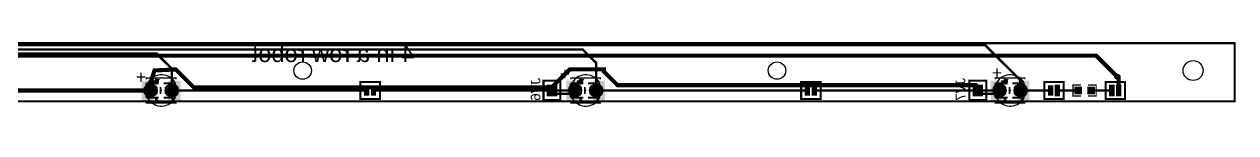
# Model space of a CAD drawing. Header units: millimetres. Extents: x -29 to 333, y -3 to 6.
# Drawn here: x 187.5 to 333.1, y -2.9 to 5.8 of the extents above; entities that cross this region are included whole.
import ezdxf

# ---------------------------------------------------------------- set-up
doc = ezdxf.new("R2010")
doc.units = ezdxf.units.MM
for name, color, linetype, true_color in [('BoardOutLine', 7, 'Continuous', 0xff00ff), ('BottomLayer', 7, 'Continuous', 0x0000ff), ('BottomPasteMaskLayer', 7, 'Continuous', 0x800000), ('BottomSilkLayer', 7, 'Continuous', 0x66cc33), ('BottomSolderMaskLayer', 7, 'Continuous', 0xaa00ff), ('Document', 7, 'Continuous', 0xffffff), ('Hole', 7, 'Continuous', 0x222222), ('Multi-Layer', 7, 'Continuous', 0xc0c0c0), ('TopLayer', 7, 'Continuous', 0xff0000), ('TopPasteMaskLayer', 7, 'Continuous', 0x808080), ('TopSilkLayer', 7, 'Continuous', 0xffcc00), ('TopSolderMaskLayer', 7, 'Continuous', 0x800080)]:
    doc.layers.add(name, color=color, linetype=linetype, true_color=true_color)
doc.styles.get("Standard").update_dxf_attribs({"font": 'arial.ttf'})

msp = doc.modelspace()

# ---------------------------------------------------------------- hatches: boundary and pattern name
at = {"layer": 'BottomLayer'}
for points in [[(201.7, 1.15), (203.1, 1.15), (203.1, -1.15), (201.7, -1.15)], [(203.55, -0.4), (203.55, 0.4), (202.75, 0.4), (202.75, -0.4)], [(205.25, -0.4), (205.25, 0.4), (204.45, 0.4), (204.45, -0.4)], [(204.9, 1.15), (206.3, 1.15), (206.3, -1.15), (204.9, -1.15)], [(250.32, 0.72), (250.32, 0.09), (251.59, 0.09), (251.59, 0.72)], [(252.7, 1.15), (254.1, 1.15), (254.1, -1.15), (252.7, -1.15)], [(254.55, -0.4), (254.55, 0.4), (253.75, 0.4), (253.75, -0.4)], [(256.25, -0.4), (256.25, 0.4), (255.45, 0.4), (255.45, -0.4)], [(255.9, 1.15), (257.3, 1.15), (257.3, -1.15), (255.9, -1.15)], [(301.5, 0.72), (301.5, 0.09), (302.77, 0.09), (302.77, 0.72)], [(303.7, 1.15), (305.1, 1.15), (305.1, -1.15), (303.7, -1.15)], [(305.55, -0.4), (305.55, 0.4), (304.75, 0.4), (304.75, -0.4)], [(307.25, -0.4), (307.25, 0.4), (306.45, 0.4), (306.45, -0.4)], [(306.9, 1.15), (308.3, 1.15), (308.3, -1.15), (306.9, -1.15)], [(250.32, -0.09), (250.32, -0.72), (251.59, -0.72), (251.59, -0.09)], [(301.5, -0.09), (301.5, -0.72), (302.77, -0.72), (302.77, -0.09)]]:
    msp.add_hatch(color=256, dxfattribs=at).paths.add_polyline_path(points)
at = {"layer": 'BottomPasteMaskLayer'}
for points in [[(201.7, 1.15), (203.1, 1.15), (203.1, -1.15), (201.7, -1.15)], [(203.55, -0.4), (203.55, 0.4), (202.75, 0.4), (202.75, -0.4)], [(205.25, -0.4), (205.25, 0.4), (204.45, 0.4), (204.45, -0.4)], [(204.9, 1.15), (206.3, 1.15), (206.3, -1.15), (204.9, -1.15)], [(252.7, 1.15), (254.1, 1.15), (254.1, -1.15), (252.7, -1.15)], [(254.55, -0.4), (254.55, 0.4), (253.75, 0.4), (253.75, -0.4)], [(256.25, -0.4), (256.25, 0.4), (255.45, 0.4), (255.45, -0.4)], [(255.9, 1.15), (257.3, 1.15), (257.3, -1.15), (255.9, -1.15)], [(303.7, 1.15), (305.1, 1.15), (305.1, -1.15), (303.7, -1.15)], [(305.55, -0.4), (305.55, 0.4), (304.75, 0.4), (304.75, -0.4)], [(307.25, -0.4), (307.25, 0.4), (306.45, 0.4), (306.45, -0.4)], [(306.9, 1.15), (308.3, 1.15), (308.3, -1.15), (306.9, -1.15)]]:
    msp.add_hatch(color=256, dxfattribs=at).paths.add_polyline_path(points)
at = {"layer": 'BottomSilkLayer'}
for points in [[(203.25, -1.4), (203.88, -1.4), (203.25, -0.77)], [(254.25, -1.4), (254.88, -1.4), (254.25, -0.77)], [(305.25, -1.4), (305.88, -1.4), (305.25, -0.77)]]:
    msp.add_hatch(color=256, dxfattribs=at).paths.add_polyline_path(points)
at = {"layer": 'BottomSolderMaskLayer'}
for points in [[(201.67, 1.18), (203.13, 1.18), (203.13, -1.18), (201.67, -1.18)], [(201.94, 0, 1), (203.52, 0, 1)], [(203.57, -0.43), (203.57, 0.43), (202.72, 0.43), (202.72, -0.43)], [(205.28, -0.43), (205.28, 0.43), (204.43, 0.43), (204.43, -0.43)], [(204.48, 0, 1), (206.06, 0, 1)], [(204.87, 1.18), (206.33, 1.18), (206.33, -1.18), (204.87, -1.18)], [(252.67, 1.18), (254.13, 1.18), (254.13, -1.18), (252.67, -1.18)], [(252.94, 0, 1), (254.52, 0, 1)], [(254.57, -0.43), (254.57, 0.43), (253.72, 0.43), (253.72, -0.43)], [(256.28, -0.43), (256.28, 0.43), (255.43, 0.43), (255.43, -0.43)], [(255.48, 0, 1), (257.06, 0, 1)], [(255.87, 1.18), (257.33, 1.18), (257.33, -1.18), (255.87, -1.18)], [(303.67, 1.18), (305.13, 1.18), (305.13, -1.18), (303.67, -1.18)], [(303.94, 0, 1), (305.52, 0, 1)], [(305.57, -0.43), (305.57, 0.43), (304.72, 0.43), (304.72, -0.43)], [(307.28, -0.43), (307.28, 0.43), (306.43, 0.43), (306.43, -0.43)], [(306.48, 0, 1), (308.06, 0, 1)], [(306.87, 1.18), (308.33, 1.18), (308.33, -1.18), (306.87, -1.18)]]:
    msp.add_hatch(color=256, dxfattribs=at).paths.add_polyline_path(points)
at = {"layer": 'Document'}
for points in [[(203.47, 0.69), (203.47, 1.48), (203.24, 1.48), (203.24, 0.69)], [(254.47, 0.69), (254.47, 1.48), (254.24, 1.48), (254.24, 0.69)], [(305.47, 0.69), (305.47, 1.48), (305.24, 1.48), (305.24, 0.69)], [(203.1, -0.03), (203.1, 0.17), (202.11, 0.17), (202.11, -0.03), (203.1, -0.03)], [(203.1, 0.03), (203.1, -0.17), (202.11, -0.17), (202.11, 0.03), (203.1, 0.03)], [(202.71, -0.44), (202.71, 0.55), (202.51, 0.55), (202.51, -0.44), (202.71, -0.44)], [(202.71, 0.44), (202.71, -0.55), (202.51, -0.55), (202.51, 0.44), (202.71, 0.44)], [(203.34, 0.1), (202.68, 0.1), (202.68, -0.05), (203.34, -0.05)], [(203.34, -0.1), (202.68, -0.1), (202.68, 0.05), (203.34, 0.05)], [(203.06, -0.28), (203.06, 0.39), (202.91, 0.39), (202.91, -0.28)], [(203.06, 0.28), (203.06, -0.39), (202.91, -0.39), (202.91, 0.28)], [(203.74, 1.21), (202.95, 1.21), (202.95, 0.98), (203.74, 0.98)], [(203.25, 1.4), (203.88, 1.4), (203.25, 0.76)], [(205.19, -0.05), (204.53, -0.05), (204.53, 0.1), (205.19, 0.1)], [(205.19, 0.05), (204.53, 0.05), (204.53, -0.1), (205.19, -0.1)], [(205.84, -0.03), (205.84, 0.17), (204.85, 0.17), (204.85, -0.03), (205.84, -0.03)], [(205.84, 0.03), (205.84, -0.17), (204.85, -0.17), (204.85, 0.03), (205.84, 0.03)], [(254.1, -0.03), (254.1, 0.17), (253.11, 0.17), (253.11, -0.03), (254.1, -0.03)], [(254.1, 0.03), (254.1, -0.17), (253.11, -0.17), (253.11, 0.03), (254.1, 0.03)], [(253.71, -0.44), (253.71, 0.55), (253.51, 0.55), (253.51, -0.44), (253.71, -0.44)], [(253.71, 0.44), (253.71, -0.55), (253.51, -0.55), (253.51, 0.44), (253.71, 0.44)], [(254.34, 0.1), (253.68, 0.1), (253.68, -0.05), (254.34, -0.05)], [(254.34, -0.1), (253.68, -0.1), (253.68, 0.05), (254.34, 0.05)], [(254.06, -0.28), (254.06, 0.39), (253.91, 0.39), (253.91, -0.28)], [(254.06, 0.28), (254.06, -0.39), (253.91, -0.39), (253.91, 0.28)], [(254.74, 1.21), (253.95, 1.21), (253.95, 0.98), (254.74, 0.98)], [(254.25, 1.4), (254.88, 1.4), (254.25, 0.76)], [(256.19, -0.05), (255.53, -0.05), (255.53, 0.1), (256.19, 0.1)], [(256.19, 0.05), (255.53, 0.05), (255.53, -0.1), (256.19, -0.1)], [(256.84, -0.03), (256.84, 0.17), (255.85, 0.17), (255.85, -0.03), (256.84, -0.03)], [(256.84, 0.03), (256.84, -0.17), (255.85, -0.17), (255.85, 0.03), (256.84, 0.03)], [(305.1, -0.03), (305.1, 0.17), (304.11, 0.17), (304.11, -0.03), (305.1, -0.03)], [(305.1, 0.03), (305.1, -0.17), (304.11, -0.17), (304.11, 0.03), (305.1, 0.03)], [(304.71, -0.44), (304.71, 0.55), (304.51, 0.55), (304.51, -0.44), (304.71, -0.44)], [(304.71, 0.44), (304.71, -0.55), (304.51, -0.55), (304.51, 0.44), (304.71, 0.44)], [(305.34, 0.1), (304.68, 0.1), (304.68, -0.05), (305.34, -0.05)], [(305.34, -0.1), (304.68, -0.1), (304.68, 0.05), (305.34, 0.05)], [(305.06, -0.28), (305.06, 0.39), (304.91, 0.39), (304.91, -0.28)], [(305.06, 0.28), (305.06, -0.39), (304.91, -0.39), (304.91, 0.28)], [(305.74, 1.21), (304.95, 1.21), (304.95, 0.98), (305.74, 0.98)], [(305.25, 1.4), (305.88, 1.4), (305.25, 0.76)], [(307.19, -0.05), (306.53, -0.05), (306.53, 0.1), (307.19, 0.1)], [(307.19, 0.05), (306.53, 0.05), (306.53, -0.1), (307.19, -0.1)], [(307.84, -0.03), (307.84, 0.17), (306.85, 0.17), (306.85, -0.03), (307.84, -0.03)], [(307.84, 0.03), (307.84, -0.17), (306.85, -0.17), (306.85, 0.03), (307.84, 0.03)], [(203.25, -1.4), (203.88, -1.4), (203.25, -0.77)], [(254.25, -1.4), (254.88, -1.4), (254.25, -0.77)], [(305.25, -1.4), (305.88, -1.4), (305.25, -0.77)]]:
    msp.add_hatch(color=256, dxfattribs=at).paths.add_polyline_path(points)
at = {"layer": 'Multi-Layer'}
for points in [[(201.97, 0, 1), (203.49, 0, 1)], [(204.51, 0, 1), (206.03, 0, 1)], [(252.97, 0, 1), (254.49, 0, 1)], [(255.51, 0, 1), (257.03, 0, 1)], [(303.97, 0, 1), (305.49, 0, 1)], [(306.51, 0, 1), (308.03, 0, 1)]]:
    msp.add_hatch(color=256, dxfattribs=at).paths.add_polyline_path(points)
at = {"layer": 'TopLayer'}
for points in [[(201.7, -1.15), (203.1, -1.15), (203.1, 1.15), (201.7, 1.15)], [(203.55, 0.4), (203.55, -0.4), (202.75, -0.4), (202.75, 0.4)], [(205.25, 0.4), (205.25, -0.4), (204.45, -0.4), (204.45, 0.4)], [(204.9, -1.15), (206.3, -1.15), (206.3, 1.15), (204.9, 1.15)], [(228.38, 0.64), (229.02, 0.64), (229.02, -0.64), (228.38, -0.64)], [(229.2, 0.64), (229.83, 0.64), (229.83, -0.64), (229.2, -0.64)], [(252.7, -1.15), (254.1, -1.15), (254.1, 1.15), (252.7, 1.15)], [(254.55, 0.4), (254.55, -0.4), (253.75, -0.4), (253.75, 0.4)], [(256.25, 0.4), (256.25, -0.4), (255.45, -0.4), (255.45, 0.4)], [(255.9, -1.15), (257.3, -1.15), (257.3, 1.15), (255.9, 1.15)], [(281.34, 0.64), (281.98, 0.64), (281.98, -0.64), (281.34, -0.64)], [(282.16, 0.64), (282.79, 0.64), (282.79, -0.64), (282.16, -0.64)], [(303.7, -1.15), (305.1, -1.15), (305.1, 1.15), (303.7, 1.15)], [(305.55, 0.4), (305.55, -0.4), (304.75, -0.4), (304.75, 0.4)], [(307.25, 0.4), (307.25, -0.4), (306.45, -0.4), (306.45, 0.4)], [(306.9, -1.15), (308.3, -1.15), (308.3, 1.15), (306.9, 1.15)], [(310.55, 0.64), (311.19, 0.64), (311.19, -0.64), (310.55, -0.64)], [(311.37, 0.64), (312, 0.64), (312, -0.64), (311.37, -0.64)], [(314.61, 0.43), (314.61, -0.43), (313.8, -0.43), (313.8, 0.43)], [(315.31, 0.43), (315.31, -0.43), (316.12, -0.43), (316.12, 0.43)], [(317.92, 0.64), (318.55, 0.64), (318.55, -0.64), (317.92, -0.64)], [(318.73, 0.64), (319.37, 0.64), (319.37, -0.64), (318.73, -0.64)]]:
    msp.add_hatch(color=256, dxfattribs=at).paths.add_polyline_path(points)
at = {"layer": 'TopPasteMaskLayer'}
for points in [[(201.7, -1.15), (203.1, -1.15), (203.1, 1.15), (201.7, 1.15)], [(203.55, 0.4), (203.55, -0.4), (202.75, -0.4), (202.75, 0.4)], [(205.25, 0.4), (205.25, -0.4), (204.45, -0.4), (204.45, 0.4)], [(204.9, -1.15), (206.3, -1.15), (206.3, 1.15), (204.9, 1.15)], [(252.7, -1.15), (254.1, -1.15), (254.1, 1.15), (252.7, 1.15)], [(254.55, 0.4), (254.55, -0.4), (253.75, -0.4), (253.75, 0.4)], [(256.25, 0.4), (256.25, -0.4), (255.45, -0.4), (255.45, 0.4)], [(255.9, -1.15), (257.3, -1.15), (257.3, 1.15), (255.9, 1.15)], [(303.7, -1.15), (305.1, -1.15), (305.1, 1.15), (303.7, 1.15)], [(305.55, 0.4), (305.55, -0.4), (304.75, -0.4), (304.75, 0.4)], [(307.25, 0.4), (307.25, -0.4), (306.45, -0.4), (306.45, 0.4)], [(306.9, -1.15), (308.3, -1.15), (308.3, 1.15), (306.9, 1.15)], [(311.37, 0.64), (312, 0.64), (312, -0.64), (311.37, -0.64)], [(313.77, -0.45), (314.57, -0.45), (314.62, -0.4), (314.62, -0.17), (314.25, -0.17), (314.25, 0.16), (314.62, 0.16), (314.62, 0.4), (314.57, 0.45), (313.77, 0.45), (313.72, 0.4), (313.72, -0.4)], [(316.16, 0.45), (315.36, 0.45), (315.31, 0.4), (315.31, 0.17), (315.68, 0.17), (315.68, -0.16), (315.31, -0.16), (315.31, -0.4), (315.36, -0.45), (316.16, -0.45), (316.21, -0.4), (316.21, 0.4)], [(317.92, 0.64), (318.55, 0.64), (318.55, -0.64), (317.92, -0.64)], [(318.73, 0.64), (319.37, 0.64), (319.37, -0.64), (318.73, -0.64)]]:
    msp.add_hatch(color=256, dxfattribs=at).paths.add_polyline_path(points)
at = {"layer": 'TopSilkLayer'}
for points in [[(203.25, 1.4), (203.88, 1.4), (203.25, 0.76)], [(254.25, 1.4), (254.88, 1.4), (254.25, 0.76)], [(305.25, 1.4), (305.88, 1.4), (305.25, 0.76)]]:
    msp.add_hatch(color=256, dxfattribs=at).paths.add_polyline_path(points)
at = {"layer": 'TopSolderMaskLayer'}
for points in [[(201.67, -1.18), (203.13, -1.18), (203.13, 1.18), (201.67, 1.18)], [(201.94, 0, 1), (203.52, 0, 1)], [(203.57, 0.43), (203.57, -0.43), (202.72, -0.43), (202.72, 0.43)], [(205.28, 0.43), (205.28, -0.43), (204.43, -0.43), (204.43, 0.43)], [(204.48, 0, 1), (206.06, 0, 1)], [(204.87, -1.18), (206.33, -1.18), (206.33, 1.18), (204.87, 1.18)], [(252.67, -1.18), (254.13, -1.18), (254.13, 1.18), (252.67, 1.18)], [(252.94, 0, 1), (254.52, 0, 1)], [(254.57, 0.43), (254.57, -0.43), (253.72, -0.43), (253.72, 0.43)], [(256.28, 0.43), (256.28, -0.43), (255.43, -0.43), (255.43, 0.43)], [(255.48, 0, 1), (257.06, 0, 1)], [(255.87, -1.18), (257.33, -1.18), (257.33, 1.18), (255.87, 1.18)], [(303.67, -1.18), (305.13, -1.18), (305.13, 1.18), (303.67, 1.18)], [(303.94, 0, 1), (305.52, 0, 1)], [(305.57, 0.43), (305.57, -0.43), (304.72, -0.43), (304.72, 0.43)], [(307.28, 0.43), (307.28, -0.43), (306.43, -0.43), (306.43, 0.43)], [(306.48, 0, 1), (308.06, 0, 1)], [(306.87, -1.18), (308.33, -1.18), (308.33, 1.18), (306.87, 1.18)], [(311.35, 0.69), (312.01, 0.69), (312.01, -0.69), (311.35, -0.69)], [(314.64, 0.46), (314.64, -0.46), (313.78, -0.46), (313.78, 0.46)], [(315.29, 0.46), (315.29, -0.46), (316.14, -0.46), (316.14, 0.46)], [(317.91, 0.69), (318.57, 0.69), (318.57, -0.69), (317.91, -0.69)], [(318.72, 0.69), (319.38, 0.69), (319.38, -0.69), (318.72, -0.69)]]:
    msp.add_hatch(color=256, dxfattribs=at).paths.add_polyline_path(points)

# ---------------------------------------------------------------- linework, layer by layer
at = {"layer": 'BoardOutLine', "const_width": 0.254}
msp.add_lwpolyline([(-27, 5.7), (333, 5.7), (333, -1.3), (-27, -1.3), (-27, 5.7)], close=True, dxfattribs=at)
at = {"layer": 'BottomLayer'}
for points, const_width in [([(318.9, 1.65), (316.36, 4.19), (168.28, 4.19), (168.28, 2.29)], 0.5), ([(202.4, 0), (157.23, 0), (154.69, 2.54), (151, 2.54), (149.35, 0.89), (149.35, 0.41)], 0.5), ([(250.95, 0.41), (250.93, 0.38), (207.9, 0.38), (205.74, 2.54), (203.2, 2.41), (202.4, 0)], 0.5), ([(302.13, 0.41), (301.91, 0.64), (258.83, 0.64), (257.18, 2.29), (257.18, 2.54), (253.09, 2.54), (250.95, 0.41)], 0.5), ([(250.95, -0.41), (253.32, -0.41), (253.73, 0)], 0.3), ([(302.13, -0.41), (304.32, -0.41), (304.73, 0)], 0.3)]:
    msp.add_lwpolyline(points, dxfattribs=dict(at, const_width=const_width))
at = {"layer": 'BottomSilkLayer'}
for points, const_width in [([(205.78, 1.33), (205.78, 1.52), (202.22, 1.52), (202.22, 1.33)], 0.152), ([(256.78, 1.33), (256.78, 1.52), (253.22, 1.52), (253.22, 1.33)], 0.152), ([(307.78, 1.33), (307.78, 1.52), (304.22, 1.52), (304.22, 1.33)], 0.152), ([(202.23, -0.86), (202.23, 0.86)], 0.254), ([(202.23, 0.86), (203.71, 0.86)], 0.254), ([(203.92, -0.41), (203.92, 0.38)], 0.203), ([(203.92, -0.01), (204.1, -0.01)], 0.203), ([(204.29, 0.86), (205.46, 0.86)], 0.254), ([(205.46, -0.86), (205.82, -0.51), (205.82, 0.51), (205.46, 0.86)], 0.254), ([(253.23, -0.86), (253.23, 0.86)], 0.254), ([(253.23, 0.86), (254.71, 0.86)], 0.254), ([(254.92, -0.41), (254.92, 0.38)], 0.203), ([(254.92, -0.01), (255.1, -0.01)], 0.203), ([(255.29, 0.86), (256.46, 0.86)], 0.254), ([(256.46, -0.86), (256.82, -0.51), (256.82, 0.51), (256.46, 0.86)], 0.254), ([(304.23, -0.86), (304.23, 0.86)], 0.254), ([(304.23, 0.86), (305.71, 0.86)], 0.254), ([(305.92, -0.41), (305.92, 0.38)], 0.203), ([(305.92, -0.01), (306.1, -0.01)], 0.203), ([(306.29, 0.86), (307.46, 0.86)], 0.254), ([(307.46, -0.86), (307.82, -0.51), (307.82, 0.51), (307.46, 0.86)], 0.254), ([(202.23, -0.86), (203.71, -0.86)], 0.254), ([(202.22, -1.33), (202.22, -1.52), (205.78, -1.52), (205.78, -1.33)], 0.152), ([(204.32, -0.86), (205.46, -0.86)], 0.254), ([(253.23, -0.86), (254.71, -0.86)], 0.254), ([(253.22, -1.33), (253.22, -1.52), (256.78, -1.52), (256.78, -1.33)], 0.152), ([(255.32, -0.86), (256.46, -0.86)], 0.254), ([(304.23, -0.86), (305.71, -0.86)], 0.254), ([(304.22, -1.33), (304.22, -1.52), (307.78, -1.52), (307.78, -1.33)], 0.152), ([(306.32, -0.86), (307.46, -0.86)], 0.254)]:
    msp.add_lwpolyline(points, dxfattribs=dict(at, const_width=const_width))
at = {"layer": 'BottomSilkLayer', "const_width": 0.254}
for points in [[(249.94, 1.17), (249.94, -1.17), (251.97, -1.17), (251.97, 1.17), (249.94, 1.17)], [(301.12, 1.17), (301.12, -1.17), (303.15, -1.17), (303.15, 1.17), (301.12, 1.17)]]:
    msp.add_lwpolyline(points, close=True, dxfattribs=at)
at = {"layer": 'BottomSolderMaskLayer'}
for centre, radius in [((202.73, 0), 0.787), ((202.73, 0), 0.465), ((205.27, 0), 0.787), ((205.27, 0), 0.465), ((253.73, 0), 0.787), ((253.73, 0), 0.465), ((256.27, 0), 0.787), ((256.27, 0), 0.465), ((304.73, 0), 0.787), ((304.73, 0), 0.465), ((307.27, 0), 0.787), ((307.27, 0), 0.465)]:
    msp.add_circle(centre, radius, dxfattribs=at)
at = {"layer": 'Hole'}
msp.add_circle((318.9, 1.65), 0.152, dxfattribs=at)
at = {"layer": 'Multi-Layer'}
for centre, radius in [((221, 2.4), 1.05), ((278, 2.4), 1.05), ((328, 2.4), 1.2), ((318.9, 1.65), 0.305), ((202.73, 0), 0.762), ((202.73, 0), 0.45), ((205.27, 0), 0.762), ((205.27, 0), 0.45), ((253.73, 0), 0.762), ((253.73, 0), 0.45), ((256.27, 0), 0.762), ((256.27, 0), 0.45), ((304.73, 0), 0.762), ((304.73, 0), 0.45), ((307.27, 0), 0.762), ((307.27, 0), 0.45)]:
    msp.add_circle(centre, radius, dxfattribs=at)
at = {"layer": 'TopLayer'}
for points, const_width in [([(-7.45, 3.43), (-5.86, 3.42), (-3.8, 5.46), (303.02, 5.46), (307.21, 1.27), (307.27, 0)], 0.3), ([(-5.46, 1.91), (-2.96, 4.45), (203.45, 4.45), (205.27, 2.63), (205.27, 0)], 0.3), ([(-4.57, 3.81), (-3.43, 4.95), (254.64, 4.95), (256.27, 3.32), (256.27, 0)], 0.3), ([(319.05, 0), (319.05, 1.5), (318.9, 1.65)], 0.5), ([(205.27, 0), (228.7, 0)], 0.3), ([(229.51, 0), (253.73, 0)], 0.3), ([(256.6, 0), (281.66, 0)], 0.3), ([(282.47, 0), (304.4, 0)], 0.3), ([(307.6, 0), (310.87, 0)], 0.3), ([(311.68, 0), (314.21, 0)], 0.3), ([(315.71, 0), (318.24, 0)], 0.3)]:
    msp.add_lwpolyline(points, dxfattribs=dict(at, const_width=const_width))
at = {"layer": 'TopSilkLayer'}
for points, const_width in [([(202.22, 1.33), (202.22, 1.52), (205.78, 1.52), (205.78, 1.33)], 0.152), ([(203.35, 1.35), (203.35, 0.85)], 0.254), ([(253.22, 1.33), (253.22, 1.52), (256.78, 1.52), (256.78, 1.33)], 0.152), ([(254.35, 1.35), (254.35, 0.85)], 0.254), ([(304.22, 1.33), (304.22, 1.52), (307.78, 1.52), (307.78, 1.33)], 0.152), ([(305.35, 1.35), (305.35, 0.85)], 0.254), ([(202.23, 0.86), (202.23, -0.86)], 0.254), ([(202.23, 0.86), (203.71, 0.86)], 0.254), ([(203.61, 1.1), (203.1, 1.1)], 0.254), ([(203.92, 0.41), (203.92, -0.38)], 0.203), ([(203.92, 0.01), (204.1, 0.01)], 0.203), ([(204.32, 0.86), (205.46, 0.86)], 0.254), ([(205.4, 1.3), (205.4, 0.98)], 0.254), ([(205.46, 0.86), (205.82, 0.51), (205.82, -0.51), (205.46, -0.86)], 0.254), ([(205.5, 1.18), (205.5, 0.97)], 0.254), ([(253.23, 0.86), (253.23, -0.86)], 0.254), ([(253.23, 0.86), (254.71, 0.86)], 0.254), ([(254.61, 1.1), (254.1, 1.1)], 0.254), ([(254.92, 0.41), (254.92, -0.38)], 0.203), ([(254.92, 0.01), (255.1, 0.01)], 0.203), ([(255.32, 0.86), (256.46, 0.86)], 0.254), ([(256.4, 1.3), (256.4, 0.98)], 0.254), ([(256.46, 0.86), (256.82, 0.51), (256.82, -0.51), (256.46, -0.86)], 0.254), ([(256.5, 1.18), (256.5, 0.97)], 0.254), ([(304.23, 0.86), (304.23, -0.86)], 0.254), ([(304.23, 0.86), (305.71, 0.86)], 0.254), ([(305.61, 1.1), (305.1, 1.1)], 0.254), ([(305.92, 0.41), (305.92, -0.38)], 0.203), ([(305.92, 0.01), (306.1, 0.01)], 0.203), ([(306.32, 0.86), (307.46, 0.86)], 0.254), ([(307.4, 1.3), (307.4, 0.98)], 0.254), ([(307.46, 0.86), (307.82, 0.51), (307.82, -0.51), (307.46, -0.86)], 0.254), ([(307.5, 1.18), (307.5, 0.97)], 0.254), ([(314.53, 0.66), (313.58, 0.66), (313.58, -0.66), (314.53, -0.66)], 0.152), ([(315.39, 0.66), (316.35, 0.66), (316.35, -0.66), (315.39, -0.66)], 0.152), ([(202.23, -0.86), (203.71, -0.86)], 0.254), ([(205.78, -1.33), (205.78, -1.52), (202.22, -1.52), (202.22, -1.33)], 0.152), ([(204.29, -0.86), (205.46, -0.86)], 0.254), ([(205.4, -0.98), (205.4, -1.28)], 0.254), ([(205.5, -0.97), (205.5, -1.1)], 0.254), ([(253.23, -0.86), (254.71, -0.86)], 0.254), ([(256.78, -1.33), (256.78, -1.52), (253.22, -1.52), (253.22, -1.33)], 0.152), ([(255.29, -0.86), (256.46, -0.86)], 0.254), ([(256.4, -0.98), (256.4, -1.28)], 0.254), ([(256.5, -0.97), (256.5, -1.1)], 0.254), ([(304.23, -0.86), (305.71, -0.86)], 0.254), ([(307.78, -1.33), (307.78, -1.52), (304.22, -1.52), (304.22, -1.33)], 0.152), ([(306.29, -0.86), (307.46, -0.86)], 0.254), ([(307.4, -0.98), (307.4, -1.28)], 0.254), ([(307.5, -0.97), (307.5, -1.1)], 0.254)]:
    msp.add_lwpolyline(points, dxfattribs=dict(at, const_width=const_width))
at = {"layer": 'TopSilkLayer', "const_width": 0.254}
for points in [[(227.94, 1.02), (230.28, 1.02), (230.28, -1.02), (227.94, -1.02), (227.94, 1.02)], [(280.9, 1.02), (283.24, 1.02), (283.24, -1.02), (280.9, -1.02), (280.9, 1.02)], [(310.11, 1.02), (312.45, 1.02), (312.45, -1.02), (310.11, -1.02), (310.11, 1.02)], [(317.48, 1.02), (319.81, 1.02), (319.81, -1.02), (317.48, -1.02), (317.48, 1.02)]]:
    msp.add_lwpolyline(points, close=True, dxfattribs=at)
at = {"layer": 'TopSilkLayer'}
for centre, radius, start, end in [((204.03, 0), 1.89, 25.2009, 147.9952), ((255.03, 0), 1.89, 25.2009, 147.9952), ((306.03, 0), 1.89, 25.2009, 147.9952), ((204.03, 0), 1.88, 210.4661, 334.7983), ((255.03, 0), 1.88, 210.4661, 334.7983), ((306.03, 0), 1.88, 210.4661, 334.7983)]:
    msp.add_arc(centre, radius, start, end, dxfattribs=at)
at = {"layer": 'TopSolderMaskLayer'}
for centre, radius in [((202.73, 0), 0.787), ((202.73, 0), 0.465), ((205.27, 0), 0.787), ((205.27, 0), 0.465), ((253.73, 0), 0.787), ((253.73, 0), 0.465), ((256.27, 0), 0.787), ((256.27, 0), 0.465), ((304.73, 0), 0.787), ((304.73, 0), 0.465), ((307.27, 0), 0.787), ((307.27, 0), 0.465)]:
    msp.add_circle(centre, radius, dxfattribs=at)

# ---------------------------------------------------------------- texts
at = {"layer": 'BottomSilkLayer', "text_generation_flag": 2}
for s, height, p in [('4 in a row robot', 2.032, (234.44, 3.43)), ('+', 1.5, (202.18, 0.89)), ('+', 1.5, (253.11, 1.27)), ('+', 1.5, (305.05, 1.4))]:
    msp.add_text(s, height=height, dxfattribs=at).set_placement(p)
for s, p in [('JV6', (249.56, 1.52)), ('JV7', (300.61, 1.52))]:
    msp.add_text(s, height=1.143, rotation=90, dxfattribs=at).set_placement(p)

doc.saveas('drawing.dxf')
